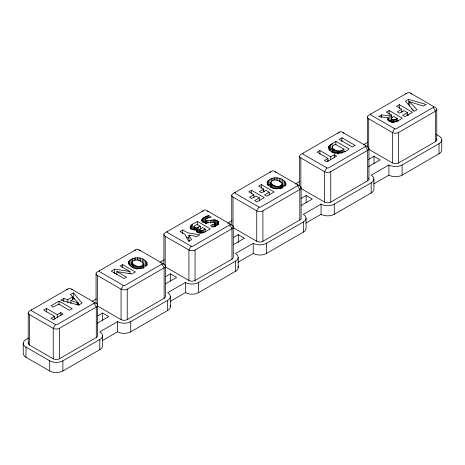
<?xml version="1.0" encoding="UTF-8"?>
<svg xmlns="http://www.w3.org/2000/svg" width="465" height="465" viewBox="0 0 465 465"><rect width="100%" height="100%" fill="white"/><g stroke="black" fill="none" stroke-linecap="round" stroke-linejoin="round"><path stroke-width="0.7" d="M305.784 223.124L321.077 214.295L321.083 204.147A9.323 5.382 0 0 0 334.265 204.147L371.18 182.832A9.323 5.382 0 0 0 371.18 175.218L388.926 164.976A9.317 5.377 0 0 0 402.103 164.976L439.018 143.668A9.323 5.382 0 0 0 439.018 136.053L436.519 134.612M373.627 183.954L388.92 175.125L388.926 164.976M205.315 223.305L205.635 219.195L208.227 217.876L211.232 217.079L208.709 215.62C206.187 216.33 201.13 217.637 202.077 221.084C205.472 225.362 211.255 220.701 215.173 222.712L215.278 226.031M197.026 229.536L196.48 230.873C200.037 235.743 206.6 231.059 210.25 228.85L197.427 221.445C195.579 223.351 189.371 224.223 190.394 227.995C191.952 229.908 194.771 230.326 197.026 229.536L197.026 232.436M397.255 121.348L397.255 118.447L393.692 116.39L391.274 118.296L391.367 121.801M128.497 262.086C129.642 269.793 143.226 270.938 147.056 264.382C145.958 256.686 132.298 255.518 128.497 262.086L128.497 263.533M267.206 182.077C268.352 189.784 281.935 190.935 285.766 184.378C284.661 176.677 271.008 175.514 267.206 182.077L267.206 184.25M332.213 152.415C331.708 149.213 331.638 145.33 335.358 144.272L343.943 149.23L343.943 152.131M328.761 146.539C328.947 155.973 344.303 153.839 349.029 148.934L335.84 141.325L329.458 145.51L328.761 146.539L328.761 149.434M132.089 262.231C133.182 266.486 141.982 268.601 143.435 263.696C142.244 261.4 139.413 260.359 136.983 259.958C132.455 259.511 130.874 263.144 132.089 267.305L132.31 266.788M270.793 182.228C271.874 186.459 280.732 188.621 282.145 183.692C280.953 181.391 278.117 180.35 275.693 179.955C271.252 179.496 269.502 183.134 270.793 187.302M387.816 120.109L388.246 117.703L378.62 116.628L381.724 114.838L389.932 115.942L391.42 115.082L391.42 118.703M205.315 219.678L205.379 220.131C208.901 222.276 213.621 218.172 217.324 220.765C221.735 223.642 214.574 226.967 211.918 227.06L210.68 225.327L214.452 224.025L215.278 223.13M94.099 302.209A1.244 0.715 0 0 1 94.099 303.221L57.183 324.535A1.244 0.715 0 0 1 55.422 324.535L53.225 328.342L53.225 358.788A4.348 2.511 0 0 0 59.381 358.788L96.296 337.474A4.348 2.511 0 0 0 97.569 335.701L97.569 305.255M161.936 263.039A1.244 0.715 0 0 1 161.936 264.056L125.027 285.365A1.244 0.715 0 0 1 123.266 285.365L121.069 289.172L121.069 319.618A4.348 2.511 0 0 0 127.224 319.618L164.133 298.309A4.348 2.511 0 0 0 165.412 296.531L165.412 266.085M229.78 223.874A1.244 0.715 0 0 1 229.78 224.886L192.865 246.2A1.244 0.715 0 0 1 191.109 246.2L188.912 250.007L188.912 280.453A4.348 2.511 0 0 0 195.062 280.453L231.977 259.139A4.348 2.511 0 0 0 233.25 257.366L233.25 226.914M297.623 184.704A1.244 0.715 0 0 1 297.623 185.721L260.708 207.03A1.244 0.715 0 0 1 258.953 207.03L256.756 210.837L256.756 241.283A4.348 2.511 0 0 0 262.905 241.283L299.82 219.974A4.348 2.511 0 0 0 301.093 218.195L301.093 187.75M365.467 145.533A1.244 0.715 0 0 1 365.467 146.551L328.552 167.859A1.244 0.715 0 0 1 326.796 167.859L324.599 171.666L324.599 202.112A4.348 2.511 0 0 0 330.749 202.112L367.664 180.804A4.348 2.511 0 0 0 368.606 178.066M433.304 106.369A1.244 0.715 0 0 1 433.304 107.38L396.389 128.695A1.244 0.715 0 0 1 394.634 128.695L392.437 132.502L392.437 162.948A4.348 2.511 0 0 0 398.586 162.948L435.502 141.633A4.348 2.511 0 0 0 436.449 138.896M193.957 230.163L193.957 226.542L196.957 224.31L200.299 226.24L200.299 229.14M199.619 233.145L199.619 229.518L202.455 227.49L205.303 229.135L205.303 232.035M332.109 143.482L332.109 148.556L329.458 150.584L329.458 145.51M132.176 264.004L129.904 265.358L129.904 260.284M270.886 184.001L268.613 185.355L268.613 180.281M327.941 158.42L324.361 160.489L326.692 161.832L336.648 156.083L334.318 154.74L330.737 156.81L319.879 150.538L317.084 152.154L327.941 158.42L327.941 161.32M341.955 137.797L339.159 139.407L352.348 147.021L355.144 145.406L341.955 137.797L341.955 141.418M387.816 118.656L387.851 119.569C391.391 124.684 398.522 120.877 402.341 118.157L389.153 110.548L386.363 112.158L391.42 115.082M407.433 115.471L407.433 112.571L402.626 115.343L404.916 116.669L412.472 112.303L399.29 104.695L396.54 106.282L401.754 109.292L401.754 112.193M409.38 101.678L423.313 106.049L426.138 104.416L408.479 99.388L405.434 101.149L414.135 111.344L416.96 109.717L409.38 101.678L409.38 106.026M54.469 316.293L50.906 318.351L53.225 319.688L63.135 313.962L60.822 312.625L57.253 314.683L46.442 308.44L43.658 310.045L54.469 316.293L54.469 319.188M59.113 301.122L51.005 305.807L53.306 307.132L58.631 304.058L69.459 310.312L72.244 308.702L59.113 301.122L59.113 304.749M72.633 296.932L67.844 299.693L63.769 298.437L60.77 300.169L78.602 305.098L82.009 303.128L73.458 292.845L70.459 294.578L72.633 296.932L72.633 299.826M129.956 273.699L129.956 271.519L114.698 269.142L111.245 271.136L124.05 278.529L126.497 277.123L116.831 271.624L116.831 274.524M116.831 271.624L131.99 273.949L135.414 271.973L122.609 264.579L120.179 265.98L129.956 271.519M182.716 229.937L180.019 231.5L185.006 234.377L188.587 241.358L191.516 239.667L188.912 235.075L196.852 236.586L199.799 234.889L187.622 232.767L182.716 229.937L182.716 233.564M259.377 200.81L259.377 197.91L254.71 200.601L256.936 201.886L264.277 197.648L251.466 190.255L248.798 191.801L253.861 194.719L253.861 197.619M269.223 195.126L269.223 192.225L264.556 194.916L266.782 196.201L274.123 191.964L261.313 184.57L258.645 186.116L263.707 189.034L263.707 191.935M72.255 298.611L73.458 297.92L73.458 292.845M194.428 228.251L192.632 229.292L192.632 224.217M401.754 109.292L397.279 111.873L399.563 113.193L404.033 110.606L407.433 112.571M253.861 194.719L249.513 197.23L251.734 198.508L256.076 196.003L259.377 197.91M263.707 189.034L259.36 191.545L261.58 192.824L265.922 190.319L269.223 192.225M70.843 303.558L70.843 300.657L74.266 298.681L78.254 302.942L78.254 305.121M193.957 226.542L194.736 227.612L196.503 227.972L200.299 226.24M388.566 120.83L389.932 121.016L391.42 120.156M197.515 227.734L197.515 232.808L199.735 231.64M199.619 229.518L200.252 230.46L201.851 230.756L205.303 229.135M332.213 147.341C334.178 151.532 340.531 152.165 343.943 149.23M391.367 118.901C393.012 120.743 395.57 119.563 397.255 118.447M28.481 338.061L25.982 339.508A9.323 5.382 0 0 0 25.982 347.117L25.982 357.265L49.709 370.965A9.323 5.382 0 0 0 62.897 370.965L99.812 349.657A9.323 5.382 0 0 0 102.538 345.85L102.538 335.701M96.325 298.89L93.82 300.338A9.323 5.382 0 0 0 92.186 301.611M164.168 259.726L161.663 261.167A9.323 5.382 0 0 0 160.03 262.44M232.012 220.555L229.507 222.003A9.323 5.382 0 0 0 227.873 223.276M299.855 181.385L297.35 182.832A9.329 5.388 0 0 0 295.717 184.105M367.693 142.22L365.188 143.668A9.323 5.382 0 0 0 363.554 144.941M29.498 314.642L53.225 328.342A4.348 2.511 0 0 0 59.381 328.342L96.296 307.028A4.348 2.511 0 0 0 96.296 303.476L70.366 288.509A1.244 0.715 0 0 0 68.611 288.509L29.498 311.091A4.348 2.511 0 0 0 29.498 314.642L29.498 345.088L53.225 358.788M97.336 275.472L121.069 289.172A4.348 2.511 0 0 0 127.224 289.172L164.133 267.863A4.348 2.511 0 0 0 164.133 264.306L138.21 249.339A1.244 0.715 0 0 0 136.448 249.339L97.336 271.92A4.348 2.511 0 0 0 97.336 275.472L97.336 305.197M165.18 236.307L188.912 250.007A4.348 2.511 0 0 0 195.062 250.007L231.977 228.693A4.348 2.511 0 0 0 231.977 225.141L206.047 210.168A1.244 0.715 0 0 0 204.292 210.168L165.18 232.75A4.348 2.511 0 0 0 165.18 236.307L165.18 266.026M233.023 197.137L256.756 210.837A4.348 2.511 0 0 0 262.905 210.837L299.82 189.522A4.348 2.511 0 0 0 299.82 185.971L273.891 171.004A1.244 0.715 0 0 0 272.135 171.004L233.023 193.585A4.348 2.511 0 0 0 233.023 197.137L233.023 226.856M300.867 157.966L324.599 171.666A4.348 2.511 0 0 0 330.749 171.666L367.664 150.358A4.348 2.511 0 0 0 367.664 146.8L341.734 131.833A1.244 0.715 0 0 0 339.979 131.833L300.867 154.415A4.348 2.511 0 0 0 300.867 157.966L300.867 188.412L324.599 202.112M368.704 118.802L392.437 132.502A4.348 2.511 0 0 0 398.586 132.502L435.502 111.187A4.348 2.511 0 0 0 435.502 107.636L409.578 92.669A1.244 0.715 0 0 0 407.817 92.669L368.704 115.25A4.348 2.511 0 0 0 368.704 118.802L368.704 149.248L392.437 162.948M97.72 315.851L102.614 313.026L108.764 316.578L97.139 323.285M165.557 276.681L170.452 273.856L176.607 277.407L165.592 283.766M233.401 237.51L238.295 234.686L244.451 238.237L233.436 244.596M301.244 198.346L306.139 195.521L312.288 199.072L301.279 205.431M368.478 159.53L373.982 156.35L380.132 159.902L368.507 166.615M321.083 204.147L303.337 214.388A9.323 5.382 0 0 1 303.337 222.003L266.422 243.311A9.323 5.382 0 0 1 253.239 243.311L235.493 253.559A9.323 5.382 0 0 1 235.493 261.167L198.578 282.482A9.323 5.382 0 0 1 185.395 282.482L167.65 292.723A9.323 5.382 0 0 1 167.65 300.338L130.735 321.652A9.323 5.382 0 0 1 117.552 321.652L99.812 331.894A9.323 5.382 0 0 1 99.812 339.508L99.812 349.657M25.982 347.117L49.709 360.817A9.323 5.382 0 0 0 62.897 360.817L99.812 339.508M102.259 340.63L117.552 331.801A9.323 5.382 0 0 0 130.735 331.801L167.65 310.486A9.323 5.382 0 0 0 170.062 305.284M170.097 301.459L185.395 292.63A9.323 5.382 0 0 0 198.578 292.63L235.493 271.316A9.323 5.382 0 0 0 237.906 266.114M237.941 262.295L253.239 253.46A9.323 5.382 0 0 0 266.422 253.46L303.337 232.151A9.323 5.382 0 0 0 306.069 228.344L306.069 218.195M321.083 214.295A9.329 5.388 0 0 0 334.265 214.295L371.18 192.981A9.323 5.382 0 0 0 373.912 189.174L373.912 179.025M388.92 175.125A9.323 5.382 0 0 0 402.103 175.125L439.018 153.816A9.323 5.382 0 0 0 441.75 150.009L441.75 139.86M205.35 221.799L204.304 222.346L204.304 217.271M188.976 238.08L186.395 237.138M70.843 300.657L78.254 302.942M401.801 111.216L403.056 111.943M406.823 114.117L408.706 115.204M391.036 116.709L392.297 117.43M396.692 119.97L398.575 121.057M394.634 128.695L370.901 114.995A1.244 0.715 0 0 1 370.901 113.977M344.007 151.113L345.263 151.834M327.72 160.14L328.929 160.838M326.796 167.859L303.064 154.159A1.244 0.715 0 0 1 303.064 153.148M263.144 190.702L264.364 191.406M258.953 207.03L235.22 193.33A1.244 0.715 0 0 1 235.22 192.318M233.023 227.583L256.756 241.283M191.109 246.2L167.377 232.5A1.244 0.715 0 0 1 167.377 231.483M165.18 266.753L188.912 280.453M123.266 285.365L99.533 271.665A1.244 0.715 0 0 1 99.533 270.653M97.336 305.918L121.069 319.618M54.254 318.025L55.451 318.717M55.422 324.535L31.696 310.835A1.244 0.715 0 0 1 31.696 309.818M411.612 108.822L413.391 110.809M73.458 297.92L74.359 299.001M77.957 303.331L79.306 304.959M433.304 107.38L435.502 111.187L435.502 141.633M365.467 146.551L367.664 150.358L367.664 180.804M297.623 185.721L299.82 189.522L299.82 219.974M229.78 224.886L231.977 228.693L231.977 259.139M161.936 264.056L164.133 267.863L164.133 298.309M94.099 303.221L96.296 307.028L96.296 337.474M189.563 241.294L188.912 240.149L188.912 235.075M439.018 143.668L439.018 153.816M436.78 109.415L436.78 139.86M408.479 99.388L408.479 104.462M402.103 164.976L402.103 175.125M399.29 104.695L399.29 108.316M398.586 132.502L398.586 162.948M396.407 118.935L396.407 121.836M395.134 119.557L395.134 121.731M394.018 119.86L394.018 122.76M393.5 119.889L393.5 122.789M392.995 119.831L392.995 122.731M392.03 119.464L392.03 122.365M391.274 118.296L391.251 122.225M389.932 115.942L389.932 121.016M389.153 110.548L389.153 114.169M388.246 117.703L388.246 120.604M381.724 114.838L381.724 117.732M373.982 156.35L373.982 163.599M371.18 182.832L371.18 192.981M368.937 148.579L368.937 179.025M367.431 117.023L367.431 147.469M342.455 150.085L342.455 152.985M341.508 150.555L341.508 153.456M340.549 150.881L340.549 153.055M339.572 151.061L339.572 153.235M338.578 151.096L338.578 153.996M337.573 150.991L337.573 153.892M336.55 150.736L336.55 152.915M335.84 141.325L335.84 144.952M335.509 150.34L335.509 153.241M334.457 149.8L334.457 153.427M334.318 154.74L334.318 157.641M334.265 204.147L334.265 214.295M333.504 149.178L333.504 152.805M332.812 148.562L332.812 152.183M332.382 147.946L332.382 152.299M330.737 156.81L330.737 159.71M330.749 171.666L330.749 202.112M330.574 144.493L330.574 149.567M319.879 150.538L319.879 154.165M306.139 195.521L306.139 202.769M303.337 222.003L303.337 232.151M299.594 156.194L299.594 185.913M285.905 183.443L285.905 184.896M285.661 182.507L285.661 185.407M285.028 181.571L285.028 185.919M284.005 180.641L284.005 185.715L282.604 184.791L282.604 179.717M282.162 184.233L282.162 187.86M282.145 183.692L282.145 187.314M281.947 184.756L281.947 188.377M281.488 185.256L281.488 188.156M281 178.903L281 182.53M280.796 185.733L280.796 188.633M279.971 186.134L279.971 188.308M279.384 178.31L279.384 181.937M279.11 186.395L279.11 188.569M278.221 186.517L278.221 188.697M277.756 177.944L277.756 180.844M277.291 186.512L277.291 188.685M276.326 186.36L276.326 189.261M276.117 177.793L276.117 179.967M275.332 186.076L275.332 188.255M274.495 177.868L274.495 180.042M274.304 185.657L274.304 188.558M273.24 185.105L273.24 188.726M272.92 178.159L272.92 180.339M272.275 184.489L272.275 188.116M271.548 183.896L271.548 187.517M271.386 178.676L271.386 181.577M271.06 183.32L271.06 187.668M269.892 179.414L269.892 184.495M267.718 181.164L267.718 185.518M266.422 243.311L266.422 253.46M262.905 210.837L262.905 241.283M261.313 184.57L261.313 188.197M253.239 243.311L253.239 253.46M251.466 190.255L251.466 193.882M238.295 234.686L238.295 242.66M238.225 257.366L238.225 267.514M235.493 261.167L235.493 271.316M231.75 195.358L231.75 225.083M218.556 221.811L218.556 224.711M218.056 221.276L218.056 224.897M217.324 220.765L217.324 225.118M216.388 220.329L216.388 225.403L215.394 225.13L215.394 220.055M215.173 222.712L215.173 226.339M215.045 223.578L215.045 226.478M214.452 224.025L214.452 226.926M214.348 219.928L214.348 222.828M213.272 219.916L213.272 222.816M212.97 224.688L212.97 226.862M212.017 220.038L212.017 222.218M210.447 220.323L210.447 223.223M208.709 215.62L208.709 217.794M207.919 220.776L207.919 222.95M207.553 215.9L207.553 218.073M206.727 220.805L206.727 223.706M206.431 216.266L206.431 218.44M206.257 220.718L206.257 223.619M205.85 220.544L205.85 223.444M205.635 219.195L205.635 222.822M205.35 216.725L205.379 223.031M203.873 229.96L203.873 232.86M203.315 217.916L203.315 222.264M202.787 230.495L202.787 233.395M202.571 218.562L202.571 222.189M202.077 219.207L202.077 221.381M201.833 219.858L201.833 221.305M201.851 230.756L201.851 232.93M201.019 230.745L201.019 232.919M200.252 230.46L200.252 233.36M199.7 229.995L199.7 232.895M198.613 227.216L198.613 232.291M198.578 282.482L198.578 292.63M197.427 221.445L197.427 225.072M196.503 227.972L196.515 231.622M195.579 227.931L195.579 230.105M195.062 250.007L195.062 280.453M194.736 227.612L194.736 229.786M194.097 227.089L194.097 229.983M191.661 224.845L191.661 229.199M190.929 225.484L190.929 229.106M190.435 226.124L190.435 229.024M190.173 226.769L190.173 228.216M185.395 282.482L185.395 292.63M170.452 273.856L170.452 281.104M170.382 296.531L170.382 306.679M167.65 300.338L167.65 310.486M163.907 234.529L163.907 264.248M146.952 262.51L146.952 265.41M146.318 261.574L146.318 265.928M145.301 260.65L145.301 265.724L143.894 264.794L143.894 259.72M143.453 264.242L143.453 267.863M143.191 263.138L143.191 264.585M143.237 264.759L143.237 268.386M142.778 265.259L142.778 268.16M142.29 258.912L142.29 262.533M141.261 266.137L141.261 268.311M140.674 258.319L140.674 261.22M140.407 266.399L140.407 268.578M139.512 266.526L139.512 268.7M139.047 257.947L139.047 260.848M138.582 266.515L138.582 268.689M137.623 266.369L137.623 269.27M137.413 257.802L137.413 259.976M136.623 266.085L136.623 268.985M135.792 257.872L135.792 260.045M135.594 265.666L135.594 268.567M134.53 265.108L134.53 268.009M134.211 258.168L134.211 260.342M133.565 264.492L133.565 268.119M132.845 263.899L132.845 267.526M132.676 258.685L132.676 262.312M132.356 263.324L132.356 267.677M131.182 259.423L131.182 264.498M130.735 321.652L130.735 331.801M129.008 261.173L129.008 264.794M127.224 289.172L127.224 319.618M122.609 264.579L122.609 267.48M117.552 321.652L117.552 331.801M114.698 269.142L114.698 273.496M102.614 313.026L102.614 320.275M96.063 273.699L96.063 303.418M77.138 302.57L77.138 304.744M67.844 299.693L67.844 302.593M63.769 298.437L63.769 301.337M62.897 360.817L62.897 370.965M60.822 312.625L60.822 315.526M59.381 328.342L59.381 358.788M57.253 314.683L57.253 317.583M49.709 360.817L49.709 370.965M46.442 308.44L46.442 312.067M28.22 312.864L28.22 343.31M23.25 343.31L23.25 353.458A9.323 5.382 0 0 0 25.982 357.265M269.938 172.271A4.348 2.511 0 0 1 270.839 171.87M275.187 171.87A4.348 2.511 0 0 1 276.088 172.271M134.251 250.606A4.348 2.511 0 0 1 135.664 250.065M138.994 250.065A4.348 2.511 0 0 1 140.407 250.606M202.095 211.441A4.348 2.511 0 0 1 203.507 210.895M207.344 211.04A4.348 2.511 0 0 1 208.244 211.441M66.414 289.776A4.348 2.511 0 0 1 67.82 289.23M71.151 289.23A4.348 2.511 0 0 1 72.563 289.776M29.498 345.088A4.348 2.511 0 0 1 28.551 342.35M405.62 93.936A4.348 2.511 0 0 1 407.032 93.389M410.363 93.389A4.348 2.511 0 0 1 411.775 93.936M337.782 133.1A4.348 2.511 0 0 1 339.194 132.56M342.519 132.56A4.348 2.511 0 0 1 343.931 133.1"/></g></svg>
